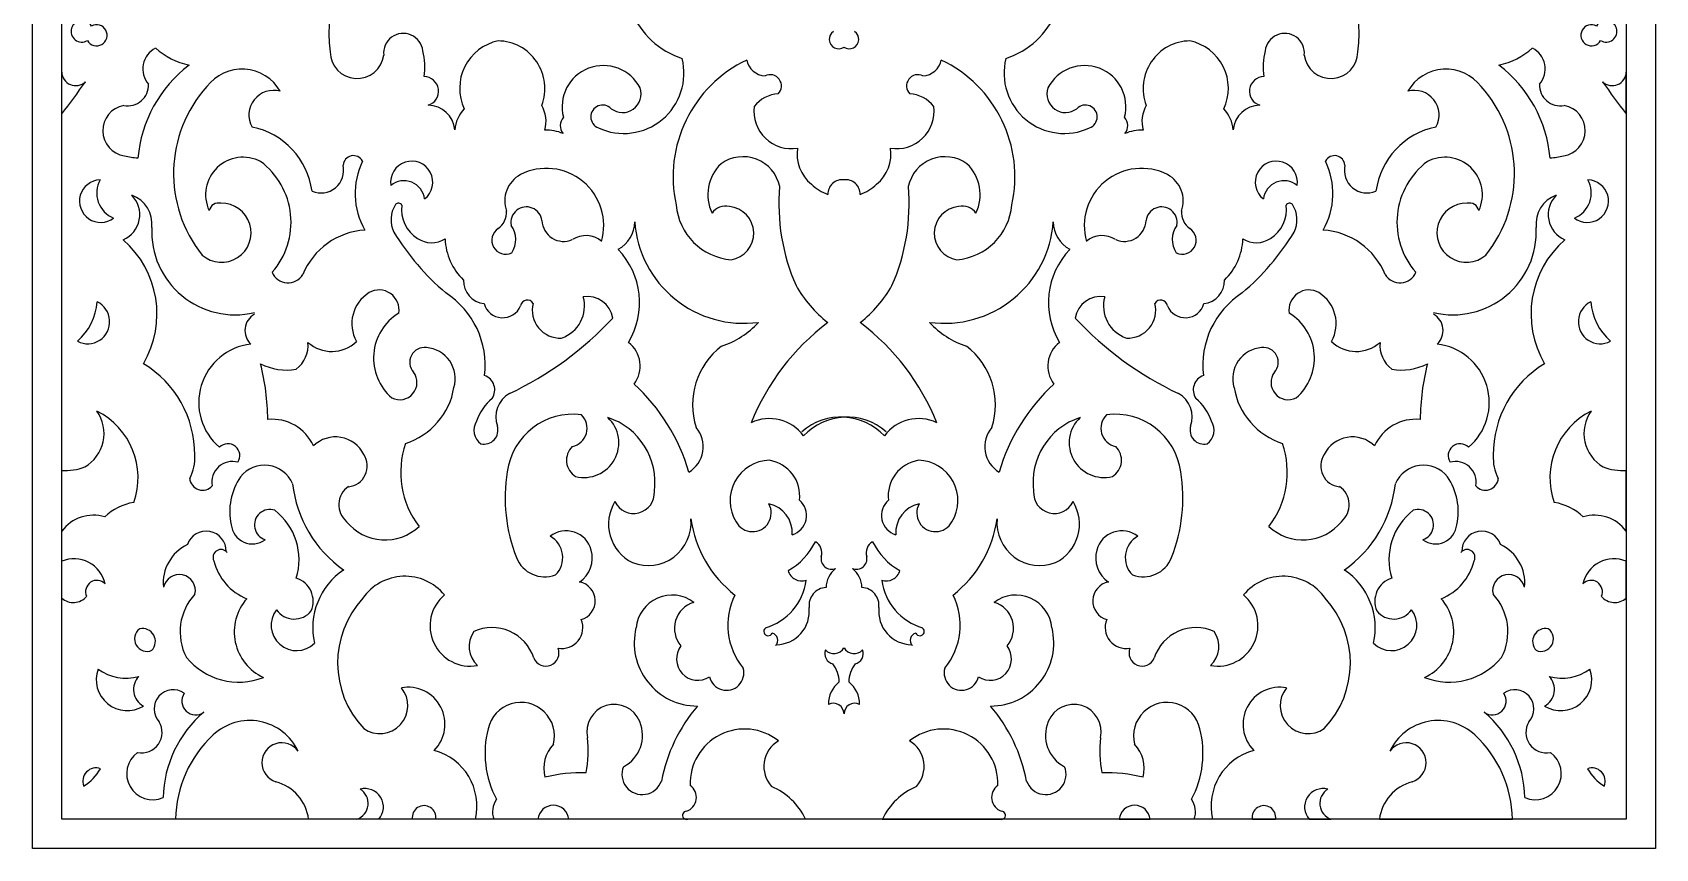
# Model space of a CAD drawing. Header units: millimetres. Extents: x 196 to 687, y 295 to 770.
# Drawn here: x 256.4 to 311.9, y 451.8 to 479.7 of the extents above; entities that cross this region are included whole.
import ezdxf

# ---------------------------------------------------------------- set-up
doc = ezdxf.new("R2010")
doc.units = ezdxf.units.MM

msp = doc.modelspace()

# ---------------------------------------------------------------- linework, layer by layer
at = {"color": 1}
for p, q in [((256.395, 451.81), (256.395, 522.262)), ((311.869, 522.262), (311.869, 451.81)), ((257.395, 452.81), (257.395, 521.262)), ((310.869, 521.262), (310.869, 452.81)), ((257.395, 476.912), (257.395, 478.343)), ((310.869, 476.912), (310.869, 478.343)), ((257.395, 462.652), (257.395, 464.732)), ((310.869, 462.652), (310.869, 464.732)), ((257.395, 460.369), (257.395, 461.63)), ((310.869, 460.369), (310.869, 461.63)), ((310.869, 452.81), (257.395, 452.81)), ((265.834, 452.81), (261.285, 452.81)), ((268.231, 452.81), (267.477, 452.81)), ((270.175, 452.81), (269.382, 452.81)), ((274.728, 452.81), (273.67, 452.81)), ((282.822, 452.81), (278.72, 452.81)), ((285.442, 452.81), (289.544, 452.81)), ((293.536, 452.81), (294.594, 452.81)), ((298.089, 452.81), (298.882, 452.81)), ((300.033, 452.81), (300.787, 452.81)), ((302.43, 452.81), (306.979, 452.81)), ((311.869, 451.81), (256.395, 451.81))]:
    msp.add_line(p, q, dxfattribs=at)
msp.add_lwpolyline([(256.395, 522.262), (311.869, 522.262), (311.869, 451.81), (256.395, 451.81)], close=True, dxfattribs=at)
for points in [[(257.395, 476.912), (257.395, 478.343)], [(310.869, 478.343), (310.869, 476.912)], [(257.395, 462.652), (257.395, 464.732)], [(310.869, 464.732), (310.869, 462.652)], [(257.395, 460.369), (257.395, 461.63)], [(310.869, 461.63), (310.869, 460.369)], [(265.834, 452.81), (261.285, 452.81)], [(268.231, 452.81), (267.477, 452.81)], [(270.175, 452.81), (269.382, 452.81)], [(272.167, 452.81), (271.532, 452.81)], [(274.728, 452.81), (273.67, 452.81)], [(282.822, 452.81), (278.72, 452.81)], [(289.544, 452.81), (285.442, 452.81)], [(294.594, 452.81), (293.536, 452.81)], [(296.732, 452.81), (296.097, 452.81)], [(298.882, 452.81), (298.089, 452.81)], [(300.787, 452.81), (300.033, 452.81)], [(306.979, 452.81), (302.43, 452.81)]]:
    msp.add_lwpolyline(points, dxfattribs=at)
for centre, radius, start, end in [((271.22, 479.641), 4.692, 127.2172, 187.4989), ((297.044, 479.641), 4.692, 352.5011, 52.7828), ((279.439, 481.438), 2.762, 151.1932, 252.318), ((288.825, 481.438), 2.762, 287.682, 28.8068), ((258.085, 479.739), 0.371, 28.4232, 300.1937), ((258.585, 479.599), 0.361, 209.9608, 118.6562), ((309.679, 479.599), 0.361, 61.3438, 330.0392), ((310.179, 479.739), 0.371, 239.8063, 151.5768), ((269.069, 478.993), 0.671, 6.2486, 186.3934), ((272.649, 477.79), 1.653, 101.9082, 205.1733), ((272.285, 477.785), 1.623, 339.0473, 89.1672), ((283.95, 479.464), 0.324, 123.9589, 304.3073), ((284.314, 479.464), 0.324, 235.6927, 56.0411), ((295.979, 477.785), 1.623, 90.8328, 200.9527), ((295.615, 477.79), 1.653, 334.8267, 78.0918), ((299.195, 478.993), 0.671, 353.6066, 173.7514), ((260.959, 478.45), 0.794, 116.4229, 221.3723), ((262.287, 481.047), 2.527, 228.3057, 257.6302), ((267.489, 479.043), 0.921, 180.8734, 352.2667), ((267.873, 478.531), 1.938, 349.7901, 16.0433), ((276.601, 478.305), 2.061, 245.2784, 14.0824), ((282.716, 474.759), 4.427, 115.554, 192.4888), ((281.468, 478.888), 0.676, 191.505, 267.0782), ((286.796, 478.888), 0.676, 272.9218, 348.495), ((285.548, 474.759), 4.427, 347.5112, 64.446), ((291.663, 478.305), 2.061, 165.9176, 294.7216), ((300.391, 478.531), 1.938, 163.9567, 190.2099), ((300.775, 479.043), 0.921, 187.7333, 359.1266), ((305.977, 481.047), 2.527, 282.3698, 311.6943), ((307.305, 478.45), 0.794, 318.6277, 63.5771), ((257.873, 478.355), 0.478, 181.3679, 313.5782), ((264.461, 475.018), 4.478, 127.3347, 175.0387), ((263.556, 476.928), 1.512, 30.053, 142.6172), ((275.908, 477.153), 1.411, 27.3715, 194.622), ((281.607, 477.865), 0.388, 316.0709, 116.4807), ((286.657, 477.865), 0.388, 63.5193, 223.9291), ((292.356, 477.153), 1.411, 345.378, 152.6285), ((304.708, 476.928), 1.512, 37.3828, 149.947), ((303.803, 475.018), 4.478, 4.9613, 52.6653), ((310.391, 478.355), 0.478, 226.4218, 358.6321), ((239.657, 490.825), 22.543, 321.8901, 325.3518), ((259.644, 477.906), 0.72, 259.6742, 1.4831), ((265.671, 474.873), 4.454, 138.1272, 218.6702), ((264.635, 476.874), 0.843, 74.2032, 209.172), ((269.771, 477.685), 0.502, 287.1955, 88.9016), ((276.561, 477.594), 0.635, 232.3382, 19.0733), ((291.703, 477.594), 0.635, 160.9267, 307.6618), ((298.493, 477.685), 0.502, 91.0984, 252.8045), ((303.629, 476.874), 0.843, 330.828, 105.7968), ((302.593, 474.873), 4.454, 321.3298, 41.8728), ((308.62, 477.906), 0.72, 178.5169, 280.3258), ((328.607, 490.825), 22.543, 214.6482, 218.1099), ((259.669, 476.34), 0.872, 100.168, 261.4471), ((269.92, 476.296), 0.91, 4.564, 90.0629), ((272.016, 476.262), 1.194, 136.3013, 174.9062), ((272.825, 476.648), 1.123, 345.2531, 29.7061), ((275.88, 476.812), 0.404, 43.7076, 249.5687), ((282.328, 477.001), 1.275, 172.6458, 279.8377), ((281.94, 476.494), 1.104, 92.7652, 142.5961), ((285.936, 477.001), 1.275, 260.1623, 7.3542), ((286.324, 476.494), 1.104, 37.4039, 87.2348), ((292.384, 476.812), 0.404, 290.4313, 136.2924), ((295.439, 476.648), 1.123, 150.2939, 194.7469), ((296.248, 476.262), 1.194, 5.0938, 43.6987), ((298.344, 476.296), 0.91, 89.9371, 175.436), ((308.595, 476.34), 0.872, 278.5529, 79.832), ((274.857, 476.512), 0.424, 137.8212, 219.6845), ((293.407, 476.512), 0.424, 320.3155, 42.1788), ((263.39, 473.932), 2.582, 7.5901, 78.6404), ((273.932, 474.824), 1.538, 67.0969, 90.7816), ((294.332, 474.824), 1.538, 89.2184, 112.9031), ((304.874, 473.932), 2.582, 101.3596, 172.4099), ((260.556, 480.429), 5.054, 258.39, 263.6787), ((263.597, 474.148), 1.284, 62.4276, 204.8867), ((267.366, 475.131), 0.355, 28.7399, 175.4307), ((280.679, 474.168), 1.282, 11.768, 125.8331), ((283.843, 475.535), 1.315, 170.8015, 231.1762), ((284.421, 475.535), 1.315, 308.8238, 9.1985), ((287.585, 474.168), 1.282, 54.1669, 168.232), ((300.898, 475.131), 0.355, 4.5693, 151.2601), ((304.667, 474.148), 1.284, 335.1133, 117.5724), ((307.708, 480.429), 5.054, 276.3213, 281.61), ((262.642, 473.211), 2.59, 318.686, 53.2666), ((266.256, 474.986), 0.776, 246.7952, 12.939), ((269.932, 474.197), 2.51, 153.8724, 209.9745), ((269.356, 474.577), 0.721, 307.7298, 188.699), ((273.961, 473.093), 1.959, 343.9711, 117.0322), ((280.951, 474.148), 1.471, 133.9983, 205.4209), ((287.313, 474.148), 1.471, 334.5791, 46.0017), ((294.303, 473.093), 1.959, 62.9678, 196.0289), ((298.908, 474.577), 0.721, 351.301, 232.2702), ((298.332, 474.197), 2.51, 330.0255, 26.1276), ((302.008, 474.986), 0.776, 167.061, 293.2048), ((305.622, 473.211), 2.59, 126.7334, 221.314), ((258.729, 473.931), 0.728, 91.9913, 307.2021), ((259.524, 474.214), 0.933, 151.5789, 247.6144), ((269.092, 473.917), 0.711, 7.2452, 129.1836), ((273.559, 473.941), 1.021, 118.6017, 199.8473), ((288.746, 473.82), 6.84, 174.8934, 203.8961), ((284.128, 475.662), 1.599, 226.0796, 250.118), ((284.061, 474.186), 0.477, 81.435, 183.26), ((284.203, 474.186), 0.477, 356.74, 98.565), ((284.136, 475.662), 1.599, 289.882, 313.9204), ((279.518, 473.82), 6.84, 336.1039, 5.1066), ((294.705, 473.941), 1.021, 340.1527, 61.3983), ((299.172, 473.917), 0.711, 50.8164, 172.7548), ((308.74, 474.214), 0.933, 292.3856, 28.4211), ((309.535, 473.931), 0.728, 232.7979, 88.0087), ((259.129, 473.471), 0.934, 293.0609, 45.276), ((259.43, 473.147), 1.051, 353.5842, 70.1258), ((262.858, 472.85), 1.009, 228.8265, 91.1778), ((262.76, 473.53), 0.338, 76.8706, 166.7228), ((269.592, 473.297), 0.944, 146.7159, 206.9889), ((268.905, 473.728), 0.134, 29.0931, 139.4914), ((270.161, 473.632), 1.15, 171.9622, 238.2272), ((280.445, 473.981), 2.059, 185.0055, 265.1914), ((280.085, 473.204), 0.559, 76.612, 145.9929), ((287.819, 473.981), 2.059, 274.8086, 354.9945), ((288.179, 473.204), 0.559, 34.0071, 103.388), ((298.103, 473.632), 1.15, 301.7728, 8.0378), ((299.359, 473.728), 0.134, 40.5086, 150.9069), ((298.672, 473.297), 0.944, 333.0111, 33.2841), ((305.406, 472.85), 1.009, 88.8222, 311.1735), ((305.504, 473.53), 0.338, 13.2772, 103.1294), ((308.834, 473.147), 1.051, 109.8742, 186.4158), ((309.135, 473.471), 0.934, 134.724, 246.9391), ((271.913, 473.554), 0.687, 305.6132, 3.3896), ((273.28, 473.202), 0.533, 6.8226, 190.6559), ((274.55, 473.297), 0.741, 182.4458, 293.5848), ((275.903, 473.232), 1.076, 298.3564, 359.6756), ((280.702, 473.488), 3.732, 184.0374, 277.7597), ((280.13, 472.835), 0.917, 278.9345, 84.7051), ((287.562, 473.488), 3.732, 262.2403, 355.9626), ((288.134, 472.835), 0.917, 95.2949, 261.0655), ((292.361, 473.232), 1.076, 180.3244, 241.6436), ((293.714, 473.297), 0.741, 246.4152, 357.5542), ((294.984, 473.202), 0.533, 349.3441, 173.1774), ((296.351, 473.554), 0.687, 176.6104, 234.3868), ((263.316, 472.893), 2.846, 177.2518, 283.4537), ((267.908, 470.489), 2.458, 93.507, 157.6866), ((276.14, 477.388), 8.662, 211.4543, 229.5628), ((270.038, 473.387), 0.877, 236.6154, 301.6095), ((272.569, 472.593), 0.477, 122.3951, 295.6121), ((272.103, 472.62), 0.812, 325.745, 36.5159), ((275.309, 471.916), 0.84, 50.2317, 123.3578), ((292.955, 471.916), 0.84, 56.6422, 129.7683), ((296.161, 472.62), 0.812, 143.4841, 214.255), ((295.695, 472.593), 0.477, 244.3879, 57.6049), ((292.124, 477.388), 8.662, 310.4372, 328.5457), ((298.226, 473.387), 0.877, 238.3905, 303.3846), ((300.356, 470.489), 2.458, 22.3134, 86.493), ((304.948, 472.893), 2.846, 256.5463, 2.7482), ((257.289, 470.074), 3.362, 329.6295, 48.9976), ((272.536, 472.71), 2.039, 181.983, 226.2888), ((274.499, 470.464), 2.643, 329.0773, 43.5294), ((293.765, 470.464), 2.643, 136.4706, 210.9227), ((295.728, 472.71), 2.039, 313.7112, 358.017), ((310.975, 470.074), 3.362, 131.0024, 210.3705), ((265.131, 471.731), 0.59, 202.9016, 328.4405), ((271.913, 471.213), 0.787, 178.3268, 263.8635), ((286.299, 473.204), 4.374, 209.516, 231.4737), ((281.965, 473.204), 4.374, 308.5263, 330.484), ((296.351, 471.213), 0.787, 276.1365, 1.6732), ((303.133, 471.731), 0.59, 211.5595, 337.0984), ((256.57, 470.668), 2.047, 311.8317, 355.0015), ((258.282, 469.811), 0.753, 242.5528, 64.2804), ((268.567, 469.741), 1.256, 122.1468, 208.8307), ((268.24, 470.211), 0.685, 350.7597, 119.8979), ((268.938, 468.332), 2.928, 352.9537, 57.2731), ((272.468, 470.612), 0.664, 195.8717, 336.773), ((273.31, 470.318), 0.233, 30.8626, 172.1124), ((274.427, 470.201), 0.948, 165.4919, 273.1616), ((274.106, 470.35), 1.158, 288.8168, 15.6283), ((275.362, 469.794), 0.879, 9.2613, 99.2301), ((292.902, 469.794), 0.879, 80.7699, 170.7387), ((294.158, 470.35), 1.158, 164.3717, 251.1832), ((293.837, 470.201), 0.948, 266.8384, 14.5081), ((294.954, 470.318), 0.233, 7.8876, 149.1374), ((295.796, 470.612), 0.664, 203.227, 344.1283), ((299.326, 468.332), 2.928, 122.7269, 187.0463), ((300.024, 470.211), 0.685, 60.1021, 189.2403), ((299.697, 469.741), 1.256, 331.1693, 57.8532), ((309.982, 469.811), 0.753, 115.7196, 297.4472), ((311.694, 470.668), 2.047, 184.9985, 228.1683), ((264.305, 469.512), 0.647, 120.3233, 225.7479), ((269.839, 468.57), 1.788, 121.0908, 229.4746), ((267.705, 477.899), 11.666, 295.3476, 316.9493), ((300.559, 477.899), 11.666, 223.0507, 244.6524), ((298.425, 468.57), 1.788, 310.5254, 58.9092), ((303.959, 469.512), 0.647, 314.2521, 59.6767), ((279.068, 471.724), 2.883, 287.7756, 317.8728), ((288.507, 463.301), 8.145, 127.268, 157.9659), ((279.757, 463.301), 8.145, 22.0341, 52.732), ((289.196, 471.724), 2.883, 222.1272, 252.2244), ((264.088, 467.051), 2.01, 96.6964, 229.5255), ((264.799, 469.006), 1.018, 306.8526, 5.5994), ((266.623, 470.009), 1.214, 228.0931, 313.9891), ((269.796, 468.425), 0.506, 82.7581, 221.805), ((269.779, 467.864), 1.066, 343.7315, 85.664), ((276.148, 468.296), 1.018, 322.7361, 52.6942), ((281.471, 466.975), 2.517, 127.2369, 198.0093), ((286.793, 466.975), 2.517, 341.9907, 52.7631), ((292.115, 468.296), 1.018, 127.3058, 217.2639), ((298.484, 467.864), 1.066, 94.336, 196.2685), ((298.468, 468.425), 0.506, 318.195, 97.2419), ((301.641, 470.009), 1.214, 226.0109, 311.9069), ((303.465, 469.006), 1.018, 174.4006, 233.1474), ((304.176, 467.051), 2.01, 310.4745, 83.3036), ((258.334, 465.282), 3.606, 359.5717, 59.0206), ((256.072, 466.358), 8.368, 0.7634, 13.9325), ((265.065, 470.047), 1.886, 242.5062, 280.5292), ((303.199, 470.047), 1.886, 259.4708, 297.4938), ((312.192, 466.358), 8.368, 166.0675, 179.2366), ((309.93, 465.282), 3.606, 120.9794, 180.4283), ((268.949, 467.734), 0.589, 242.5649, 37.0031), ((271.681, 467.485), 0.515, 325.4647, 71.4325), ((272.533, 462.846), 6.554, 16.1699, 47.5261), ((295.731, 462.846), 6.554, 132.4739, 163.8301), ((296.583, 467.485), 0.515, 108.5675, 214.5353), ((299.315, 467.734), 0.589, 142.9969, 297.4351), ((268.407, 467.967), 2.428, 287.6592, 350.4811), ((273.313, 465.8), 1.844, 130.9365, 160.5898), ((273.142, 466.558), 0.913, 118.9778, 200.0475), ((295.122, 466.558), 0.913, 339.9525, 61.0222), ((294.951, 465.8), 1.844, 19.4102, 49.0635), ((299.857, 467.967), 2.428, 189.5189, 252.3408), ((257.522, 465.989), 1.319, 300.1795, 35.3701), ((257.472, 464.486), 2.531, 340.2952, 63.5877), ((274.875, 464.379), 2.272, 82.6954, 172.2794), ((274.706, 466.176), 0.646, 282.4899, 44.965), ((284.03, 464.527), 2.026, 42.9364, 131.2606), ((284.234, 464.527), 2.026, 48.7394, 137.0636), ((293.558, 466.176), 0.646, 135.035, 257.5101), ((293.389, 464.379), 2.272, 7.7206, 97.3046), ((310.792, 464.486), 2.531, 116.4123, 199.7048), ((310.742, 465.989), 1.319, 144.6299, 239.8205), ((264.597, 464.945), 1.533, 23.998, 95.9045), ((272.06, 466.103), 0.576, 147.5081, 233.9303), ((271.824, 466.107), 0.481, 257.5788, 16.725), ((275.251, 465.673), 1.184, 255.7716, 46.7963), ((275.348, 464.324), 2.324, 352.1024, 72.1303), ((278.313, 465.539), 1.009, 300.6797, 40.7439), ((281.586, 465.063), 1.439, 35.9667, 115.9304), ((286.678, 465.063), 1.439, 64.0696, 144.0333), ((289.951, 465.539), 1.009, 139.2561, 239.3203), ((292.916, 464.324), 2.324, 107.8697, 187.8976), ((293.013, 465.673), 1.184, 133.2037, 284.2284), ((296.44, 466.107), 0.481, 163.275, 282.4212), ((296.204, 466.103), 0.576, 306.0697, 32.4919), ((303.667, 464.945), 1.533, 84.0955, 156.002), ((263.073, 465.231), 0.411, 327.0052, 134.8521), ((266.752, 464.796), 1.079, 26.2198, 134.3404), ((272.031, 464.67), 3.05, 161.1873, 217.3765), ((275.292, 465.079), 0.645, 133.7098, 239.0099), ((292.972, 465.079), 0.645, 300.9901, 46.2902), ((296.233, 464.67), 3.05, 322.6235, 18.8127), ((301.512, 464.796), 1.079, 45.6596, 153.7802), ((305.191, 465.231), 0.411, 45.1479, 212.9948), ((260.439, 465.161), 1.504, 332.1621, 3.5951), ((263.226, 464.338), 0.697, 74.0236, 190.9848), ((264.323, 463.865), 1.046, 23.2422, 141.5153), ((267.13, 464.881), 0.709, 275.3188, 33.5861), ((281.624, 463.693), 1.385, 91.7447, 211.331), ((281.381, 463.855), 1.239, 353.2182, 80.6885), ((286.882, 463.855), 1.239, 99.3115, 186.7818), ((286.64, 463.693), 1.385, 328.669, 88.2553), ((301.134, 464.881), 0.709, 146.4139, 264.6812), ((303.941, 463.865), 1.046, 38.4847, 156.7578), ((305.038, 464.338), 0.697, 349.0152, 105.9764), ((307.825, 465.161), 1.504, 176.4049, 207.8379), ((257.535, 466.504), 1.778, 265.4885, 291.4576), ((262.21, 464.497), 0.443, 185.0285, 318.6207), ((265.246, 463.328), 2.108, 145.7109, 192.4388), ((278.107, 463.788), 5.557, 170.7234, 201.477), ((290.157, 463.788), 5.557, 338.523, 9.2766), ((303.018, 463.328), 2.108, 347.5612, 34.2891), ((306.054, 464.497), 0.443, 221.3793, 354.9715), ((310.729, 466.504), 1.778, 248.5424, 274.5115), ((269.445, 464.75), 4.188, 186.4821, 234.8125), ((267.613, 463.552), 0.75, 123.8082, 229.9139), ((276.944, 463.968), 0.708, 205.4696, 2.9576), ((291.32, 463.968), 0.708, 177.0424, 334.5304), ((300.651, 463.552), 0.75, 310.0861, 56.1918), ((298.819, 464.75), 4.188, 305.1875, 353.5179), ((260.106, 461.901), 1.75, 98.2706, 134.8229), ((264.511, 462.867), 0.529, 71.4065, 252.3227), ((263.364, 461.677), 2.142, 342.8818, 52.1093), ((277.548, 462.892), 1.463, 148.166, 243.7553), ((281.004, 463.278), 0.64, 208.4316, 28.8762), ((281.362, 462.607), 1.001, 355.869, 78.3338), ((282.169, 463.19), 0.683, 286.3232, 49.4524), ((286.095, 463.19), 0.683, 130.5476, 253.6768), ((286.902, 462.607), 1.001, 101.6662, 184.131), ((287.26, 463.278), 0.64, 151.1238, 331.5684), ((290.716, 462.892), 1.463, 296.2447, 31.834), ((304.9, 461.677), 2.142, 127.8907, 197.1182), ((303.753, 462.867), 0.529, 287.6773, 108.5935), ((308.158, 461.901), 1.75, 45.1771, 81.7294), ((258.48, 461.855), 1.346, 73.0377, 143.693), ((262.335, 461.975), 0.68, 358.683, 161.1805), ((263.915, 462.949), 0.731, 185.8695, 306.6291), ((268.443, 464.044), 1.691, 219.0757, 313.5378), ((274.634, 461.771), 0.894, 15.5559, 127.7285), ((277.435, 462.952), 1.472, 248.7094, 4.6356), ((282.861, 463.626), 3.998, 187.9865, 232.1009), ((285.403, 463.626), 3.998, 307.8991, 352.0135), ((290.829, 462.952), 1.472, 175.3644, 291.2906), ((293.63, 461.771), 0.894, 52.2715, 164.4441), ((299.821, 464.044), 1.691, 226.4622, 320.9243), ((304.349, 462.949), 0.731, 233.3709, 354.1305), ((305.929, 461.975), 0.68, 18.8195, 181.317), ((309.784, 461.855), 1.346, 36.307, 106.9623), ((262.311, 460.887), 1.447, 115.353, 185.8073), ((273.685, 461.749), 0.833, 314.7553, 61.2033), ((281.091, 463.304), 2.297, 299.5093, 333.9165), ((282.927, 461.908), 0.448, 343.2585, 59.5892), ((285.337, 461.908), 0.448, 120.4108, 196.7415), ((287.173, 463.304), 2.297, 206.0835, 240.4907), ((294.579, 461.749), 0.833, 118.7967, 225.2447), ((305.953, 460.887), 1.447, 354.1927, 64.647), ((257.812, 460.619), 1.093, 12.3907, 112.4097), ((262.836, 461.756), 0.271, 37.4965, 205.9697), ((264.407, 462.088), 1.87, 193.944, 248.5257), ((273.906, 462.133), 1.042, 201.3291, 290.5269), ((274.529, 461.743), 1.002, 304.5246, 15.5087), ((283.709, 461.711), 0.36, 169.1578, 291.9423), ((284.555, 461.711), 0.36, 248.0577, 10.8422), ((293.735, 461.743), 1.002, 164.4913, 235.4754), ((294.358, 462.133), 1.042, 249.4731, 338.6709), ((303.857, 462.088), 1.87, 291.4743, 346.056), ((305.428, 461.756), 0.271, 334.0303, 142.5035), ((310.452, 460.619), 1.093, 67.5903, 167.6093), ((261.41, 460.619), 0.552, 348.02, 167.2883), ((265.162, 460.257), 0.829, 336.9082, 72.4384), ((268.35, 459.351), 2.376, 123.7002, 192.8262), ((269.125, 459.359), 1.755, 39.4994, 145.0521), ((282.695, 461.446), 0.494, 196.6142, 287.4649), ((284.37, 460.708), 0.852, 128.1759, 178.6577), ((283.894, 460.708), 0.852, 1.3423, 51.8241), ((285.569, 461.446), 0.494, 252.5351, 343.3858), ((299.139, 459.359), 1.755, 34.9479, 140.5006), ((299.914, 459.351), 2.376, 347.1738, 56.2998), ((303.102, 460.257), 0.829, 107.5616, 203.0918), ((306.854, 460.619), 0.552, 12.7117, 191.98), ((258.599, 460.586), 0.388, 43.7578, 204.0349), ((263.327, 459.217), 1.886, 136.9133, 207.5973), ((271.358, 459.418), 1.375, 129.6921, 280.4181), ((274.968, 460.27), 0.661, 285.906, 78.7254), ((278.257, 459.231), 1.239, 53.1627, 174.3659), ((282.463, 459.439), 2.302, 153.3564, 219.5334), ((280.876, 461.249), 1.986, 286.6669, 352.0853), ((283.549, 460.116), 0.613, 92.8521, 186.7334), ((284.715, 460.116), 0.613, 353.2666, 87.1479), ((287.388, 461.249), 1.986, 187.9147, 253.3331), ((285.801, 459.439), 2.302, 320.4666, 26.6436), ((290.007, 459.231), 1.239, 5.6341, 126.8373), ((293.296, 460.27), 0.661, 101.2746, 254.094), ((296.906, 459.418), 1.375, 259.5819, 50.3079), ((304.937, 459.217), 1.886, 332.4027, 43.0867), ((309.665, 460.586), 0.388, 335.9651, 136.2422), ((257.791, 460.805), 0.59, 227.7291, 320.2424), ((265.001, 459.212), 1.71, 138.4085, 245.4516), ((265.422, 459.439), 0.867, 142.346, 314.8159), ((265.343, 460.396), 0.744, 215.1186, 321.3595), ((270.096, 458.154), 3.27, 137.463, 223.3533), ((279.261, 459.335), 0.925, 106.3931, 220.7013), ((281.805, 459.916), 1.142, 270.743, 6.4553), ((286.459, 459.916), 1.142, 173.5447, 269.257), ((289.003, 459.335), 0.925, 319.2987, 73.6069), ((298.168, 458.154), 3.27, 316.6467, 42.537), ((302.842, 459.439), 0.867, 225.1841, 37.654), ((302.921, 460.396), 0.744, 218.6405, 324.8814), ((303.263, 459.212), 1.71, 294.5484, 41.5915), ((310.472, 460.805), 0.59, 219.7576, 312.2709), ((260.151, 458.883), 0.445, 317.5896, 101.6055), ((272.102, 457.862), 1.498, 17.9918, 114.6707), ((274.497, 459.356), 0.709, 258.6643, 23.0454), ((279.122, 458.84), 2.161, 166.2749, 269.9958), ((281.54, 459.229), 0.15, 129.1264, 337.1772), ((286.724, 459.229), 0.15, 202.8228, 50.8736), ((289.142, 458.84), 2.161, 270.0042, 13.7251), ((293.767, 459.356), 0.709, 156.9546, 281.3357), ((296.162, 457.862), 1.498, 65.3293, 162.0082), ((308.113, 458.883), 0.445, 78.3945, 222.4104), ((260.311, 458.974), 0.426, 125.829, 293.3661), ((272.209, 458.719), 0.889, 145.4435, 227.3271), ((281.616, 458.925), 0.254, 314.7726, 75.7611), ((286.648, 458.925), 0.254, 104.2389, 225.2274), ((296.055, 458.719), 0.889, 312.6729, 34.5565), ((307.953, 458.974), 0.426, 246.6339, 54.171), ((263.443, 459.806), 2.31, 219.2921, 291.5367), ((273.942, 458.494), 0.448, 202.219, 21.9681), ((279.136, 458.288), 0.728, 142.4105, 303.4953), ((283.832, 458.471), 0.357, 159.3993, 256.5975), ((283.788, 458.862), 0.393, 222.4046, 330.8911), ((284.476, 458.862), 0.393, 209.1089, 317.5954), ((284.432, 458.471), 0.357, 283.4025, 20.6007), ((289.128, 458.288), 0.728, 236.5047, 37.5895), ((294.322, 458.494), 0.448, 158.0319, 337.781), ((304.821, 459.806), 2.31, 248.4633, 320.7079), ((259.63, 457.581), 1.059, 159.9812, 301.6123), ((259.593, 459.258), 1.626, 233.9213, 285.4851), ((260.497, 457.247), 0.647, 136.6071, 241.1682), ((280.117, 457.81), 0.593, 192.5526, 16.0709), ((282.831, 457.445), 1.141, 2.8816, 36.455), ((285.433, 457.445), 1.141, 143.545, 177.1184), ((288.147, 457.81), 0.593, 163.9291, 347.4474), ((308.634, 457.581), 1.059, 238.3877, 20.0188), ((307.767, 457.247), 0.647, 298.8318, 43.3929), ((308.671, 459.258), 1.626, 254.5149, 306.0787), ((261.205, 456.583), 0.653, 54.4597, 222.5983), ((261.972, 456.847), 0.471, 145.3576, 306.8917), ((268.267, 456.692), 0.957, 234.971, 39.6394), ((269.23, 456.059), 1.264, 314.9813, 100.3082), ((284.517, 456.767), 0.916, 126.5522, 182.0584), ((283.747, 456.767), 0.916, 357.9416, 53.4478), ((299.034, 456.059), 1.264, 79.6918, 225.0187), ((299.997, 456.692), 0.957, 140.3606, 305.029), ((306.292, 456.847), 0.471, 233.1083, 34.6424), ((307.059, 456.583), 0.653, 317.4017, 125.5403), ((273.089, 455.656), 1.147, 345.7013, 167.5343), ((276.279, 455.796), 0.939, 21.8857, 192.5712), ((283.408, 453.041), 5.622, 139.671, 168.9948), ((283.767, 456.409), 0.365, 359.9821, 117.0082), ((284.497, 456.409), 0.365, 62.9918, 180.0179), ((284.856, 453.041), 5.622, 11.0052, 40.329), ((291.985, 455.796), 0.939, 347.4288, 158.1143), ((295.175, 455.656), 1.147, 12.4657, 194.2987), ((260.124, 455.78), 0.7, 259.0014, 31.0643), ((264.774, 453.478), 3.911, 130.0997, 178.938), ((263.821, 454.353), 1.831, 25.1976, 133.0739), ((276.044, 455.675), 1.202, 297.3015, 23.0715), ((292.22, 455.675), 1.202, 156.9285, 242.6985), ((304.443, 454.353), 1.831, 46.9261, 154.8024), ((303.49, 453.478), 3.911, 1.062, 49.9003), ((308.14, 455.78), 0.7, 148.9357, 280.9986), ((265.299, 452.747), 4.014, 132.823, 179.0931), ((275.192, 455.066), 3.33, 165.4335, 208.206), ((271.572, 455.121), 3.819, 349.1609, 7.0858), ((280.73, 454.037), 1.857, 51.2654, 182.1457), ((282.413, 454.611), 1.019, 120.8133, 221.8679), ((287.534, 454.037), 1.857, 357.8543, 128.7346), ((285.85, 454.611), 1.019, 318.1321, 59.1867), ((296.692, 455.121), 3.819, 172.9142, 190.8391), ((293.072, 455.066), 3.33, 331.794, 14.5665), ((302.965, 452.747), 4.014, 0.9069, 47.177), ((260.507, 454.367), 0.891, 125.443, 293.579), ((264.918, 454.74), 0.684, 35.044, 252.3415), ((269.612, 453.26), 1.972, 346.8029, 74.9379), ((275.053, 454.556), 1.181, 136.2193, 194.9587), ((293.211, 454.556), 1.181, 345.0413, 43.7807), ((298.652, 453.26), 1.972, 105.0621, 193.1971), ((303.346, 454.74), 0.684, 287.6585, 144.956), ((307.757, 454.367), 0.891, 246.421, 54.557), ((258.571, 454.109), 0.456, 70.521, 201.0937), ((257.338, 455.307), 1.583, 300.6352, 330.9795), ((275.243, 448.505), 5.898, 89.2201, 103.0446), ((277.237, 454.346), 0.693, 157.8868, 340.4347), ((291.027, 454.346), 0.693, 199.5653, 22.1132), ((293.021, 448.505), 5.898, 76.9554, 90.7799), ((309.693, 454.109), 0.456, 338.9063, 109.479), ((310.926, 455.307), 1.583, 209.0205, 239.3648), ((264.335, 452.625), 1.511, 7.0246, 75.6088), ((267.297, 453.352), 0.571, 288.3933, 58.3917), ((267.759, 453.228), 0.631, 318.4668, 104.9488), ((278.586, 453.56), 0.5, 288.7134, 54.7111), ((280.749, 451.82), 2.297, 25.5386, 66.7762), ((287.515, 451.82), 2.297, 113.2238, 154.4614), ((289.678, 453.56), 0.5, 125.2889, 251.2866), ((300.505, 453.228), 0.631, 75.0512, 221.5332), ((300.967, 453.352), 0.571, 121.6083, 251.6067), ((303.929, 452.625), 1.511, 104.3912, 172.9754), ((269.778, 452.875), 0.402, 350.6757, 189.3243), ((272.841, 453.068), 0.722, 143.9471, 200.9152), ((274.199, 452.755), 0.532, 5.989, 174.011), ((294.065, 452.755), 0.532, 5.989, 174.011), ((295.423, 453.068), 0.722, 339.0848, 36.0529), ((298.486, 452.875), 0.402, 350.6757, 189.3243), ((278.755, 452.946), 0.14, 93.6291, 284.3435), ((289.509, 452.946), 0.14, 255.6565, 86.3709)]:
    msp.add_arc(centre, radius, start, end, dxfattribs=at)

doc.saveas('drawing.dxf')
